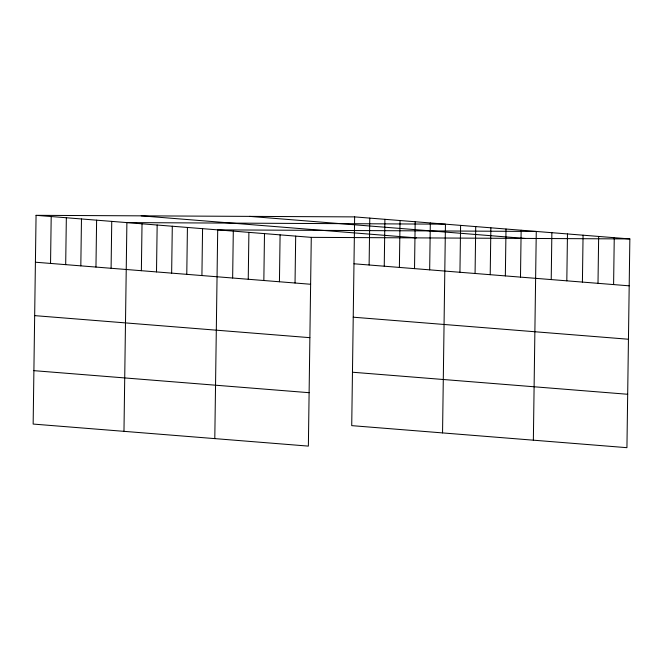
<?xml version="1.0" encoding="UTF-8"?>
<svg xmlns="http://www.w3.org/2000/svg" width="663" height="663" viewBox="0 0 663 663"><rect width="100%" height="100%" fill="white"/><g stroke="black" fill="none" stroke-linecap="round" stroke-linejoin="round"><path stroke-width="0.99" d="M36.067 215.326L33.15 424.063L308.37 446.108L311.279 237.362L36.067 215.326L354.63 216.892L629.85 238.937L626.933 447.674L351.721 425.638L354.63 216.892M50.545 263.426L51.2 216.536M65.687 264.645L66.341 217.746M80.82 265.855L81.474 218.964M95.961 267.065L96.616 220.174M111.094 268.275L111.749 221.384M123.973 431.34L126.89 222.594L445.453 224.169L442.544 432.906M141.368 270.703L142.023 223.812M156.501 271.913L157.164 225.022M171.642 273.123L172.297 226.232M186.775 274.341L187.43 227.45M201.917 275.551L202.571 228.66M214.795 438.616L217.704 229.87L536.276 231.437L533.359 440.182M232.647 278.012L233.301 231.122M248.244 279.264L248.898 232.365M263.841 280.507L264.496 233.616M279.438 281.758L280.093 234.868M295.035 283.01L295.69 236.119M369.117 265.001L369.772 218.102M384.25 266.211L384.905 219.32M399.391 267.421L400.046 220.53M414.524 268.631L415.179 221.74M429.665 269.849L430.32 222.95M459.94 272.269L460.594 225.379M475.073 273.488L475.727 226.589M490.214 274.697L490.869 227.807M505.347 275.907L506.002 229.017M520.488 277.117L521.143 230.227M551.218 279.579L551.873 232.688M566.815 280.83L567.47 233.94M582.412 282.082L583.067 235.191M598.001 283.325L598.656 236.434M613.598 284.576L614.253 237.686M311.279 237.362L629.85 238.937M249.503 216.378L524.723 238.415M141.194 215.84L416.405 237.884M353.976 263.783L629.195 285.828M35.412 262.216L310.624 284.261M353.23 317.196L628.449 339.241M34.667 315.629L309.878 337.666M352.467 372.225L627.679 394.27M33.896 370.658L309.115 392.695"/></g></svg>
